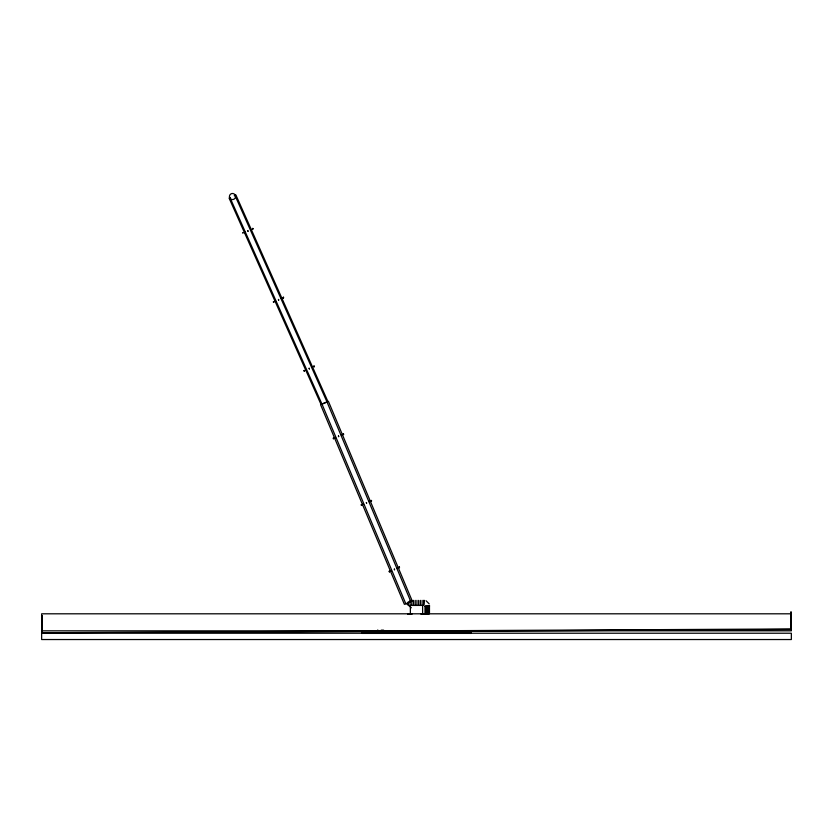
<?xml version="1.0" encoding="UTF-8"?>
<svg xmlns="http://www.w3.org/2000/svg" width="833" height="833" viewBox="0 0 833 833"><rect width="100%" height="100%" fill="white"/><g stroke="black" fill="none" stroke-linecap="round" stroke-linejoin="round"><path stroke-width="1.25" d="M423.612 605.06L424.07 600.333M242.715 232.771C243.403 233.407 242.507 233.417 243.09 232.771M244.59 231.949L244.829 232.626M251.045 229.95L250.806 229.273M252.493 228.419C253.013 230.272 252.763 227.242 252.493 229.127M252.92 229.117L252.857 228.419M273.818 302.306C273.318 300.453 273.588 303.472 273.755 301.608M275.254 300.775L275.494 301.452M281.294 298.089L281.533 298.766M283.158 297.256C283.668 299.109 283.397 296.079 283.22 297.954M283.584 297.954L283.522 297.256M304.055 370.435C304.576 372.289 304.295 369.269 304.118 371.133M304.482 371.133L304.43 370.435M305.919 369.602L306.159 370.279M312.385 367.613L311.959 366.916L312.198 367.592M313.822 366.083C314.343 367.936 314.062 364.916 313.885 366.78M314.249 366.78L314.197 366.083M333.315 438.023C333.835 439.876 333.596 436.846 333.325 438.731M333.741 438.72L333.689 438.023M335.199 437.231L335.439 437.908M341.301 434.67L341.53 435.357M343.186 433.878C343.685 435.742 343.425 432.712 343.238 434.576M343.602 434.576L343.55 433.878M361.262 504.579C361.772 506.433 361.501 503.413 361.314 505.277M361.689 505.277L361.637 504.579M363.146 503.788L363.375 504.475M369.238 501.237L369.477 501.914M371.122 500.446C371.633 502.299 371.362 499.269 371.174 501.143M371.549 501.143L371.497 500.446M389.209 571.136C389.698 572.989 389.438 569.97 389.261 571.834M391.094 570.345L391.323 571.032M397.612 568.491L397.372 567.804M399.069 567.002C399.58 568.856 399.309 565.826 399.122 567.7M399.486 567.7L399.434 567.002M273.401 301.598L273.443 302.306M389.625 571.844L389.573 571.136M230.179 197.556L229.054 198.056L321.069 404.546L327.91 401.496L235.906 195.005L234.24 195.745M410.336 600.447L327.005 401.964L320.559 404.671L404.39 604.341L410.638 601.718M327.265 401.86L328.421 401.371L412.252 601.051M383.617 630.154L381.222 630.154M424.892 606.341L429.609 605.872M426.34 613.473C421.821 613.838 431.244 614.254 428.933 613.525M791.35 628.967L41.65 632.716L41.65 639.536L791.35 639.536L791.35 633.226L41.65 633.226L791.35 629.477L790.663 628.967L790.663 611.932L791.35 611.932L791.35 630.841L41.65 630.841M410.575 605.424L422.633 605.424L422.633 613.775M424.924 606.101L429.578 606.101M424.924 607.049L429.578 607.049M424.924 607.996L429.578 607.996M424.924 608.944L429.578 608.944M424.924 609.891L429.578 609.891M424.924 610.849L429.578 610.849M424.924 611.797L429.578 611.797M424.924 612.744L429.578 612.744M425.392 613.692L429.11 613.692M791.35 613.806L41.65 613.806L41.65 632.716L42.327 632.716L42.327 615.681L41.65 615.681M410.023 614.108L412.064 614.108M420.925 614.108L422.977 614.108M407.795 614.285L409.492 614.285M423.497 614.285L425.205 614.285M426.059 600.749L429.193 603.883M406.577 603.706L411.356 607.798M250.858 229.929L250.629 229.273M244.767 231.959L245.006 232.626M281.481 298.099L281.71 298.766M275.442 300.796L275.671 301.452M306.107 369.623L306.346 370.279M341.488 434.691L341.707 435.357M335.397 437.252L335.616 437.908M369.435 501.247L369.654 501.914M363.334 503.809L363.563 504.475M397.414 568.47L397.195 567.804M391.281 570.366L391.5 571.032M234.968 195.422L326.984 401.912M229.991 197.64L321.996 404.13L405.806 603.748M423.841 600.374L423.841 605.018M422.123 600.374L422.123 605.018M420.394 600.374L420.394 605.018M418.666 600.374L418.666 605.018M416.948 600.374L416.948 605.018M415.219 600.374L415.219 605.018M413.491 600.374L413.491 605.018M411.773 600.374L411.773 605.018M410.367 605.424L410.367 613.775M410.044 600.374L410.044 605.018M408.316 601.665L408.316 605.018M454.433 631.122A5.456 5.456 0 0 1 446.717 631.122M386.273 631.122A5.456 5.456 0 0 1 377.703 629.998M247.786 230.616L248.026 231.272L247.786 230.616M278.461 299.453L278.691 300.109L278.461 299.453M309.126 368.28L309.366 368.936L309.126 368.28M338.437 435.971L338.667 436.638L338.437 435.971M366.385 502.528L366.603 503.194L366.385 502.528M394.332 569.085L394.55 569.751L394.332 569.085M471.02 632.716L361.98 632.716L361.98 633.403L471.02 633.403L471.02 632.716M230.314 198.702A3.072 3.072 0 0 0 235.447 197.327A3.072 3.072 0 0 0 231.689 193.568A3.072 3.072 0 0 0 230.314 198.702"/></g></svg>
